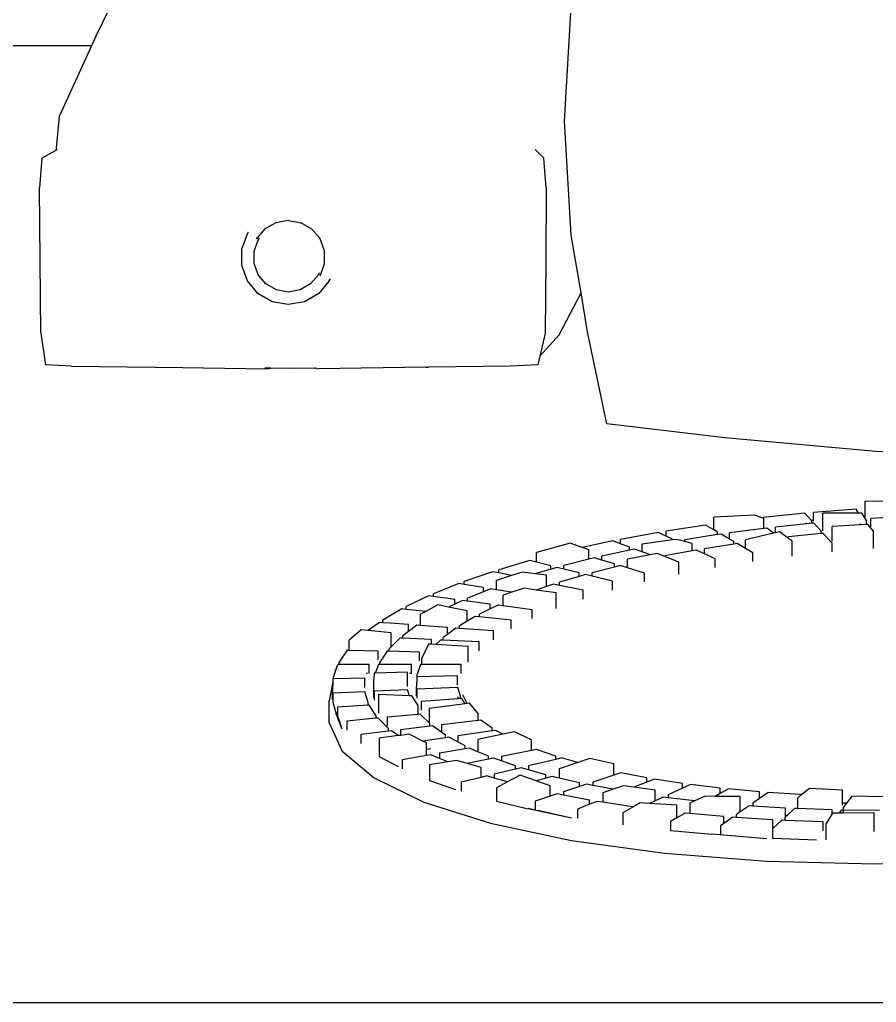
# Model space of a CAD drawing. Header units: millimetres. Extents: x -650 to 3773, y 316 to 2389.
# Drawn here: x 556.96 to 581.03, y 577.5 to 605.11 of the extents above; entities that cross this region are included whole.
import ezdxf

# ---------------------------------------------------------------- set-up
doc = ezdxf.new("R2010")
doc.units = ezdxf.units.MM

# ---------------------------------------------------------------- blocks, each defined once
blk = doc.blocks.new('A$C1e894cf7')
for p, q in [((565.711, 41.297), (565.711, 113.142)), ((561.816, 92.304), (561.741, 95.403)), ((550.277, 93.917), (550.229, 92.337)), ((551.641, 93.078), (551.626, 92.034)), ((552.054, 93.292), (552.117, 92.194)), ((559.932, 92.606), (559.92, 91.66)), ((550.229, 92.337), (549.847, 88.09)), ((552.468, 92.268), (552.28, 92.108)), ((552.958, 92.268), (552.468, 92.268)), ((560.323, 92.437), (560.311, 91.42)), ((560.577, 92.292), (560.384, 92.292)), ((560.384, 92.292), (560.394, 91.42)), ((560.577, 92.298), (560.577, 92.292)), ((560.913, 92.292), (560.577, 92.292)), ((561.741, 89.27), (561.816, 92.304)), ((552.068, 92.034), (551.626, 92.034)), ((552.07, 92.007), (551.963, 91.941)), ((552.068, 92.034), (552.07, 92.007)), ((552.077, 92.034), (552.068, 92.034)), ((552.174, 92.071), (552.07, 92.007)), ((552.361, 92.194), (552.117, 92.194)), ((552.282, 92.071), (552.174, 92.071)), ((552.28, 92.108), (552.282, 92.071)), ((552.282, 92.071), (552.292, 91.905)), ((551.963, 91.845), (551.851, 91.782)), ((551.851, 91.782), (551.946, 90.587)), ((551.963, 91.845), (551.962, 90.841)), ((551.963, 91.941), (551.963, 91.845)), ((552.292, 91.905), (552.258, 91.905)), ((552.292, 91.893), (552.27, 91.881)), ((552.292, 91.905), (552.292, 91.893)), ((552.292, 91.893), (552.338, 91.107)), ((559.92, 91.66), (560.114, 91.513)), ((560.114, 91.513), (560.112, 91.4)), ((560.114, 91.513), (560.238, 91.42)), ((560.238, 91.42), (560.311, 91.42)), ((560.311, 91.42), (560.31, 91.365)), ((560.326, 91.42), (560.394, 91.42)), ((560.394, 91.42), (560.395, 91.301)), ((559.748, 91.4), (559.702, 90.471)), ((560.112, 91.4), (559.748, 91.4)), ((560.169, 91.4), (560.112, 91.4)), ((560.31, 91.365), (560.395, 91.301)), ((560.395, 91.301), (560.398, 91.113)), ((552.754, 91.107), (552.338, 91.107)), ((552.808, 91.112), (552.532, 90.858)), ((552.532, 90.858), (552.538, 90.8)), ((553.053, 91.112), (552.808, 91.112)), ((560.304, 91.104), (560.268, 90.13)), ((560.412, 91.104), (560.304, 91.104)), ((560.398, 91.113), (560.412, 91.104)), ((560.412, 91.104), (560.696, 90.925)), ((560.637, 90.852), (560.597, 89.773)), ((560.892, 90.852), (560.637, 90.852)), ((560.696, 90.925), (561.147, 90.925)), ((552.167, 90.587), (551.946, 90.587)), ((552.466, 90.841), (551.962, 90.841)), ((552.167, 90.587), (552.171, 90.525)), ((552.19, 90.587), (552.167, 90.587)), ((552.469, 90.8), (552.244, 90.593)), ((552.244, 90.593), (552.25, 90.535)), ((552.538, 90.8), (552.469, 90.8)), ((552.538, 90.8), (552.634, 89.876)), ((561.095, 89.429), (561.141, 90.664)), ((552.171, 90.525), (551.969, 90.339)), ((551.969, 90.339), (552.09, 89.167)), ((552.182, 90.535), (552.171, 90.525)), ((552.25, 90.535), (552.182, 90.535)), ((552.266, 90.388), (552.238, 90.363)), ((552.25, 90.535), (552.266, 90.388)), ((552.266, 90.388), (552.356, 89.514)), ((559.702, 90.471), (559.903, 90.217)), ((559.867, 90.217), (559.811, 89.313)), ((559.903, 90.217), (559.867, 90.217)), ((559.903, 90.217), (559.972, 90.13)), ((559.972, 90.13), (560.268, 90.13)), ((560.268, 90.13), (560.265, 90.053)), ((560.265, 90.053), (560.453, 89.849)), ((552.674, 89.876), (552.486, 89.632)), ((552.674, 89.876), (552.634, 89.876)), ((552.754, 89.98), (552.674, 89.876)), ((553.175, 89.98), (552.754, 89.98)), ((560.253, 89.798), (560.195, 88.874)), ((560.45, 89.798), (560.253, 89.798)), ((560.45, 89.798), (560.453, 89.849)), ((560.5, 89.798), (560.45, 89.798)), ((560.453, 89.849), (560.5, 89.798)), ((560.5, 89.798), (560.522, 89.773)), ((560.522, 89.773), (560.597, 89.773)), ((560.597, 89.773), (560.594, 89.695)), ((552.514, 89.514), (552.356, 89.514)), ((552.486, 89.632), (552.514, 89.514)), ((552.514, 89.514), (552.527, 89.457)), ((560.594, 89.695), (560.829, 89.44)), ((552.114, 89.192), (552.105, 89.167)), ((552.395, 89.192), (552.114, 89.192)), ((552.527, 89.457), (552.385, 89.271)), ((552.385, 89.271), (552.395, 89.192)), ((552.395, 89.192), (552.52, 88.22)), ((552.527, 89.457), (552.713, 88.676)), ((559.811, 89.313), (559.983, 89.067)), ((560.581, 89.44), (560.517, 88.415)), ((560.829, 89.44), (560.581, 89.44)), ((560.829, 89.44), (560.839, 89.429)), ((560.839, 89.429), (561.095, 89.429)), ((561.117, 89.27), (560.988, 87.724)), ((561.117, 89.27), (561.012, 88.054)), ((561.521, 86.398), (561.741, 89.27)), ((552.105, 89.167), (552.022, 88.924)), ((552.022, 88.924), (552.079, 87.783)), ((552.105, 89.167), (552.09, 89.167)), ((559.792, 89.067), (559.714, 88.196)), ((559.983, 89.067), (559.792, 89.067)), ((559.983, 89.067), (560.118, 88.874)), ((552.957, 88.676), (552.713, 88.676)), ((552.957, 88.676), (552.819, 88.44)), ((553.075, 88.878), (552.957, 88.676)), ((553.32, 88.878), (553.075, 88.878)), ((560.118, 88.874), (560.195, 88.874)), ((560.195, 88.874), (560.189, 88.774)), ((560.189, 88.774), (560.361, 88.527)), ((552.819, 88.44), (552.835, 88.341)), ((559.925, 88.527), (559.923, 87.823)), ((560.361, 88.527), (559.925, 88.527)), ((560.361, 88.527), (560.44, 88.415)), ((560.44, 88.415), (560.517, 88.415)), ((560.517, 88.415), (560.511, 88.314)), ((549.847, 88.09), (549.458, 84.776)), ((552.691, 88.22), (552.52, 88.22)), ((552.691, 88.22), (552.554, 87.985)), ((552.761, 88.341), (552.691, 88.22)), ((552.835, 88.341), (552.761, 88.341)), ((552.835, 88.341), (552.963, 87.517)), ((559.714, 88.196), (559.846, 87.959)), ((560.511, 88.314), (560.684, 88.067)), ((552.496, 87.885), (552.436, 87.783)), ((552.569, 87.885), (552.496, 87.885)), ((552.554, 87.985), (552.569, 87.885)), ((552.569, 87.885), (552.711, 86.969)), ((553.244, 87.816), (553.106, 87.517)), ((553.49, 87.816), (553.244, 87.816)), ((559.689, 87.959), (559.59, 87.127)), ((559.846, 87.959), (559.689, 87.959)), ((559.846, 87.959), (559.923, 87.823)), ((559.923, 87.823), (559.921, 87.54)), ((560.492, 88.067), (560.405, 87.104)), ((560.684, 88.067), (560.492, 88.067)), ((560.684, 88.067), (560.751, 87.971)), ((560.751, 87.971), (561.005, 87.971)), ((561.005, 87.971), (560.984, 87.729)), ((561.005, 87.971), (561.007, 87.971)), ((552.436, 87.783), (552.079, 87.783)), ((552.436, 87.783), (552.299, 87.547)), ((552.299, 87.547), (552.47, 86.444)), ((559.921, 87.54), (560.05, 87.253)), ((560.883, 86.565), (560.988, 87.724)), ((553.106, 87.517), (552.963, 87.517)), ((553.106, 87.517), (553.002, 87.29)), ((553.002, 87.29), (553.024, 87.17)), ((552.817, 87.17), (552.763, 86.969)), ((553.024, 87.17), (552.817, 87.17)), ((553.024, 87.17), (553.165, 86.406)), ((559.59, 87.127), (559.693, 86.902)), ((560.05, 87.253), (559.96, 86.504)), ((560.05, 87.253), (560.116, 87.104)), ((560.116, 87.104), (560.405, 87.104)), ((560.405, 87.104), (560.394, 86.982)), ((552.763, 86.969), (552.701, 86.743)), ((552.701, 86.743), (552.718, 86.624)), ((552.763, 86.969), (552.711, 86.969)), ((553.346, 86.8), (553.184, 86.406)), ((553.681, 86.8), (553.346, 86.8)), ((559.559, 86.902), (559.439, 86.116)), ((559.693, 86.902), (559.559, 86.902)), ((559.693, 86.902), (559.877, 86.504)), ((560.166, 86.745), (560.123, 85.972)), ((560.527, 86.745), (560.166, 86.745)), ((560.394, 86.982), (560.527, 86.745)), ((560.527, 86.745), (560.627, 86.565)), ((552.612, 86.444), (552.47, 86.444)), ((552.612, 86.444), (552.508, 86.218)), ((552.695, 86.624), (552.612, 86.444)), ((552.718, 86.624), (552.695, 86.624)), ((552.718, 86.624), (552.837, 85.771)), ((559.877, 86.504), (559.96, 86.504)), ((559.96, 86.504), (559.943, 86.362)), ((560.627, 86.565), (560.883, 86.565)), ((552.508, 86.218), (552.702, 85.162)), ((553.184, 86.406), (553.095, 86.19)), ((553.095, 86.19), (553.134, 85.992)), ((553.184, 86.406), (553.165, 86.406)), ((559.943, 86.362), (560.047, 86.137)), ((561.162, 83.783), (561.521, 86.398)), ((553.134, 85.992), (553.052, 85.771)), ((553.134, 85.992), (553.26, 85.353)), ((559.403, 85.905), (559.264, 85.17)), ((559.521, 85.905), (559.403, 85.905)), ((559.439, 86.116), (559.521, 85.905)), ((559.521, 85.905), (559.666, 85.532)), ((559.752, 86.137), (559.666, 85.532)), ((560.047, 86.137), (559.752, 86.137)), ((560.047, 86.137), (560.123, 85.972)), ((560.123, 85.972), (560.108, 85.709)), ((553.052, 85.771), (552.837, 85.771)), ((553.052, 85.771), (552.972, 85.555)), ((553.648, 85.839), (553.5, 85.353)), ((553.894, 85.839), (553.648, 85.839)), ((560.108, 85.709), (560.237, 85.484)), ((552.921, 85.417), (552.826, 85.162)), ((553.002, 85.417), (552.921, 85.417)), ((552.972, 85.555), (553.002, 85.417)), ((553.002, 85.417), (553.172, 84.634)), ((553.5, 85.353), (553.26, 85.353)), ((553.5, 85.353), (553.438, 85.149)), ((559.666, 85.532), (559.625, 85.247)), ((560.214, 85.484), (560.088, 84.668)), ((560.237, 85.484), (560.214, 85.484)), ((560.237, 85.484), (560.387, 85.222)), ((552.826, 85.162), (552.702, 85.162)), ((552.826, 85.162), (552.745, 84.946)), ((553.438, 85.149), (553.478, 84.992)), ((559.264, 85.17), (559.328, 84.974)), ((559.625, 85.247), (559.725, 84.958)), ((560.387, 85.222), (560.725, 85.222)), ((549.458, 84.776), (546.866, 84.233)), ((552.745, 84.946), (552.932, 84.085)), ((553.39, 84.992), (553.281, 84.634)), ((553.478, 84.992), (553.39, 84.992)), ((553.478, 84.992), (553.637, 84.364)), ((553.88, 84.94), (553.736, 84.364)), ((554.126, 84.94), (553.88, 84.94)), ((559.013, 84.974), (558.861, 84.297)), ((559.328, 84.974), (559.013, 84.974)), ((559.328, 84.974), (559.523, 84.384)), ((559.725, 84.958), (559.616, 84.384)), ((559.725, 84.958), (559.826, 84.668)), ((553.281, 84.634), (553.172, 84.634)), ((553.281, 84.634), (553.219, 84.431)), ((559.826, 84.668), (560.088, 84.668)), ((560.088, 84.668), (560.064, 84.505)), ((560.064, 84.505), (560.146, 84.294)), ((546.866, 84.233), (545.776, 84.051)), ((552.998, 84.274), (552.932, 84.085)), ((553.259, 84.274), (552.998, 84.274)), ((553.219, 84.431), (553.259, 84.274)), ((553.259, 84.274), (553.438, 83.568)), ((553.736, 84.364), (553.637, 84.364)), ((553.736, 84.364), (553.689, 84.175)), ((558.861, 84.297), (558.974, 83.961)), ((559.523, 84.384), (559.616, 84.384)), ((559.616, 84.384), (559.582, 84.204)), ((560.027, 84.294), (559.887, 83.561)), ((560.146, 84.294), (560.027, 84.294)), ((560.146, 84.294), (560.278, 83.953)), ((545.776, 84.051), (544.156, 83.779)), ((546.958, 83.437), (545.776, 84.051)), ((552.932, 84.085), (552.812, 83.742)), ((553.645, 84.001), (553.537, 83.568)), ((553.74, 84.001), (553.645, 84.001)), ((553.689, 84.175), (553.74, 84.001)), ((553.74, 84.001), (553.903, 83.448)), ((554.13, 84.109), (553.994, 83.448)), ((554.377, 84.109), (554.13, 84.109)), ((558.974, 83.961), (558.844, 83.505)), ((558.974, 83.961), (559.15, 83.438)), ((559.54, 84.008), (559.407, 83.438)), ((559.646, 84.008), (559.54, 84.008)), ((559.582, 84.204), (559.646, 84.008)), ((559.646, 84.008), (559.794, 83.561)), ((560.278, 83.953), (560.533, 83.953)), ((540.948, 83.59), (537.739, 83.779)), ((544.156, 83.779), (540.948, 83.59)), ((552.812, 83.742), (553.073, 82.802)), ((560.54, 83.783), (560.269, 82.57)), ((560.54, 83.783), (560.323, 82.834)), ((560.678, 81.506), (561.162, 83.783)), ((547.551, 82.897), (546.958, 83.437)), ((553.537, 83.568), (553.438, 83.568)), ((553.537, 83.568), (553.489, 83.378)), ((553.994, 83.448), (553.903, 83.448)), ((553.994, 83.448), (553.959, 83.274)), ((558.844, 83.505), (558.883, 83.344)), ((559.15, 83.438), (559.407, 83.438)), ((559.407, 83.438), (559.362, 83.242)), ((559.794, 83.561), (559.887, 83.561)), ((559.887, 83.561), (559.853, 83.381)), ((553.446, 83.204), (553.345, 82.802)), ((553.54, 83.204), (553.446, 83.204)), ((553.489, 83.378), (553.54, 83.204)), ((553.54, 83.204), (553.669, 82.767)), ((553.959, 83.274), (554.024, 83.083)), ((554.206, 83.353), (554.125, 82.791)), ((554.643, 83.353), (554.206, 83.353)), ((558.793, 83.344), (558.603, 82.797)), ((558.883, 83.344), (558.793, 83.344)), ((558.883, 83.344), (559.067, 82.58)), ((559.362, 83.242), (559.412, 83.063)), ((559.631, 83.184), (559.489, 82.79)), ((559.918, 83.184), (559.631, 83.184)), ((559.853, 83.381), (559.918, 83.184)), ((559.918, 83.184), (560.055, 82.766)), ((541.992, 83.004), (541.75, 82.761)), ((542.826, 83.075), (541.992, 83.004)), ((542.826, 83.075), (544.866, 83.063)), ((544.866, 83.063), (546.906, 83.048)), ((546.906, 83.048), (547.551, 82.897)), ((547.551, 82.897), (547.797, 82.84)), ((553.708, 83.083), (553.669, 82.767)), ((554.024, 83.083), (553.708, 83.083)), ((554.024, 83.083), (554.125, 82.791)), ((559.315, 83.063), (559.178, 82.58)), ((559.412, 83.063), (559.315, 83.063)), ((559.412, 83.063), (559.489, 82.79)), ((547.797, 82.84), (547.836, 82.072)), ((553.345, 82.802), (553.073, 82.802)), ((553.345, 82.802), (553.298, 82.613)), ((553.298, 82.613), (553.554, 81.742)), ((553.669, 82.767), (553.624, 82.403)), ((554.125, 82.791), (554.077, 82.453)), ((554.677, 82.678), (554.568, 81.86)), ((554.924, 82.678), (554.677, 82.678)), ((558.334, 82.656), (558.108, 82.181)), ((558.632, 82.656), (558.334, 82.656)), ((558.603, 82.797), (558.632, 82.656)), ((558.632, 82.656), (558.805, 81.816)), ((559.067, 82.58), (559.178, 82.58)), ((559.178, 82.58), (559.117, 82.37)), ((559.489, 82.79), (559.328, 82.343)), ((560.055, 82.766), (560.308, 82.766)), ((560.058, 81.673), (560.269, 82.57)), ((560.308, 82.766), (560.265, 82.58)), ((560.308, 82.766), (560.31, 82.766)), ((553.624, 82.403), (553.718, 82.102)), ((554.077, 82.453), (554.189, 82.108)), ((559.117, 82.37), (559.156, 82.209)), ((559.328, 82.343), (559.517, 81.985)), ((547.836, 82.072), (547.86, 79.763)), ((553.718, 82.102), (553.645, 81.742)), ((553.718, 82.102), (553.853, 81.674)), ((554.189, 82.108), (554.117, 81.674)), ((554.189, 82.108), (554.269, 81.86)), ((554.97, 82.09), (554.879, 81.201)), ((555.218, 82.09), (554.97, 82.09)), ((558.108, 82.181), (558.177, 81.857)), ((559.067, 82.209), (558.929, 81.816)), ((559.156, 82.209), (559.067, 82.209)), ((559.156, 82.209), (559.3, 81.614)), ((553.645, 81.742), (553.554, 81.742)), ((553.645, 81.742), (553.609, 81.568)), ((554.568, 81.86), (554.269, 81.86)), ((554.568, 81.86), (554.55, 81.721)), ((558.177, 81.857), (558.07, 81.659)), ((558.177, 81.857), (558.328, 81.149)), ((558.805, 81.816), (558.929, 81.816)), ((558.929, 81.816), (558.851, 81.592)), ((559.517, 81.985), (559.411, 81.614)), ((559.517, 81.985), (559.681, 81.673)), ((553.609, 81.568), (553.882, 80.773)), ((554.117, 81.674), (553.853, 81.674)), ((554.117, 81.674), (554.09, 81.516)), ((554.09, 81.516), (554.173, 81.311)), ((554.521, 81.503), (554.436, 80.862)), ((554.656, 81.503), (554.521, 81.503)), ((554.55, 81.721), (554.656, 81.503)), ((554.656, 81.503), (554.802, 81.201)), ((555.272, 81.591), (555.202, 80.639)), ((555.521, 81.591), (555.272, 81.591)), ((558.009, 81.559), (557.782, 81.237)), ((558.085, 81.559), (558.009, 81.559)), ((558.07, 81.659), (558.085, 81.559)), ((558.085, 81.559), (558.226, 80.586)), ((558.851, 81.592), (558.88, 81.45)), ((559.3, 81.614), (559.411, 81.614)), ((559.411, 81.614), (559.35, 81.403)), ((559.681, 81.673), (560.058, 81.673)), ((560.083, 79.639), (560.678, 81.506)), ((554.056, 81.311), (553.967, 80.773)), ((554.173, 81.311), (554.056, 81.311)), ((554.173, 81.311), (554.355, 80.862)), ((554.879, 81.201), (554.802, 81.201)), ((554.879, 81.201), (554.866, 81.081)), ((555.583, 81.188), (555.534, 80.179)), ((555.832, 81.188), (555.583, 81.188)), ((557.782, 81.237), (557.791, 81.164)), ((558.796, 81.45), (558.667, 81.149)), ((558.88, 81.45), (558.796, 81.45)), ((558.88, 81.45), (559.003, 80.856)), ((559.116, 81.242), (559.003, 80.856)), ((559.177, 81.242), (559.116, 81.242)), ((559.176, 81.245), (559.177, 81.242)), ((559.389, 81.242), (559.177, 81.242)), ((559.35, 81.403), (559.389, 81.242)), ((559.389, 81.242), (559.524, 80.682)), ((554.866, 81.081), (555.002, 80.851)), ((557.594, 81.159), (557.303, 80.917)), ((557.303, 80.917), (557.312, 80.854)), ((557.786, 81.159), (557.594, 81.159)), ((557.791, 81.164), (557.786, 81.159)), ((557.791, 81.159), (557.786, 81.159)), ((557.791, 81.164), (557.791, 81.159)), ((557.791, 81.159), (557.914, 80.132)), ((558.328, 81.149), (558.667, 81.149)), ((558.667, 81.149), (558.565, 80.914)), ((558.565, 80.914), (558.586, 80.793)), ((553.967, 80.773), (553.882, 80.773)), ((553.967, 80.773), (553.94, 80.616)), ((554.436, 80.862), (554.355, 80.862)), ((554.436, 80.862), (554.417, 80.723)), ((554.417, 80.723), (554.523, 80.505)), ((554.712, 80.851), (554.606, 80.333)), ((555.002, 80.851), (554.712, 80.851)), ((555.002, 80.851), (555.128, 80.639)), ((555.202, 80.639), (555.128, 80.639)), ((555.202, 80.639), (555.194, 80.539)), ((555.71, 80.885), (555.656, 79.974)), ((556.149, 80.885), (555.71, 80.885)), ((556.469, 80.683), (556.22, 80.683)), ((556.22, 80.683), (556.22, 79.581)), ((557.106, 80.667), (556.859, 80.589)), ((557.312, 80.854), (557.068, 80.735)), ((557.177, 80.667), (557.106, 80.667)), ((557.32, 80.797), (557.174, 80.701)), ((557.174, 80.701), (557.177, 80.667)), ((557.177, 80.667), (557.18, 80.611)), ((557.312, 80.854), (557.32, 80.797)), ((557.32, 80.797), (557.458, 79.788)), ((558.507, 80.793), (558.395, 80.586)), ((558.586, 80.793), (558.507, 80.793)), ((558.586, 80.793), (558.712, 80.071)), ((559.003, 80.856), (558.917, 80.565)), ((559.524, 80.682), (559.778, 80.682)), ((553.94, 80.616), (554.228, 79.904)), ((554.388, 80.505), (554.309, 79.904)), ((554.523, 80.505), (554.388, 80.505)), ((554.523, 80.505), (554.606, 80.333)), ((555.194, 80.539), (555.373, 80.299)), ((556.79, 80.583), (556.54, 80.583)), ((556.54, 80.583), (556.567, 79.448)), ((556.79, 80.583), (556.791, 80.579)), ((556.859, 80.589), (556.913, 79.438)), ((557.18, 80.611), (557.127, 80.594)), ((557.18, 80.611), (557.254, 79.556)), ((558.226, 80.586), (558.395, 80.586)), ((558.395, 80.586), (558.262, 80.342)), ((558.917, 80.565), (558.957, 80.305)), ((559.474, 79.799), (559.727, 80.521)), ((554.606, 80.333), (554.543, 80.029)), ((555.176, 80.299), (555.12, 79.542)), ((555.373, 80.299), (555.176, 80.299)), ((555.373, 80.299), (555.463, 80.179)), ((555.534, 80.179), (555.463, 80.179)), ((555.534, 80.179), (555.531, 80.099)), ((555.531, 80.099), (555.656, 79.974)), ((557.914, 80.132), (558.122, 80.132)), ((558.122, 80.132), (557.944, 79.88)), ((558.2, 80.242), (558.122, 80.132)), ((558.277, 80.242), (558.2, 80.242)), ((558.262, 80.342), (558.277, 80.242)), ((558.277, 80.242), (558.368, 79.611)), ((558.957, 80.305), (558.855, 80.071)), ((558.957, 80.305), (559.034, 79.799)), ((554.309, 79.904), (554.228, 79.904)), ((554.309, 79.904), (554.29, 79.764)), ((554.543, 80.029), (554.724, 79.689)), ((555.519, 79.851), (555.479, 79.044)), ((555.649, 79.851), (555.519, 79.851)), ((555.649, 79.851), (555.644, 79.768)), ((555.656, 79.974), (555.649, 79.851)), ((557.944, 79.88), (557.953, 79.802)), ((558.589, 79.831), (558.606, 79.714)), ((558.712, 80.071), (558.855, 80.071)), ((558.855, 80.071), (558.753, 79.835)), ((558.753, 79.835), (558.774, 79.714)), ((547.861, 79.704), (547.86, 79.763)), ((547.861, 79.704), (547.908, 76.676)), ((554.29, 79.764), (554.591, 79.14)), ((554.724, 79.689), (554.668, 79.14)), ((554.724, 79.689), (554.802, 79.542)), ((555.12, 79.542), (554.802, 79.542)), ((555.12, 79.542), (555.113, 79.441)), ((555.644, 79.768), (556.044, 79.581)), ((556.22, 79.581), (556.044, 79.581)), ((556.22, 79.581), (556.22, 79.546)), ((556.22, 79.546), (556.497, 79.448)), ((557.254, 79.556), (557.505, 79.556)), ((557.458, 79.788), (557.84, 79.788)), ((557.879, 79.802), (557.613, 79.53)), ((557.613, 79.53), (557.618, 79.475)), ((557.953, 79.802), (557.879, 79.802)), ((557.953, 79.802), (558.051, 78.977)), ((558.368, 79.611), (558.174, 79.22)), ((558.419, 79.714), (558.368, 79.611)), ((558.606, 79.714), (558.419, 79.714)), ((558.774, 79.714), (558.606, 79.714)), ((558.774, 79.714), (558.893, 79.031)), ((559.034, 79.799), (559.474, 79.799)), ((559.399, 78.238), (560.083, 79.639)), ((555.113, 79.441), (555.29, 79.202)), ((555.867, 79.513), (555.847, 78.661)), ((556.116, 79.513), (555.867, 79.513)), ((556.469, 79.287), (556.22, 79.287)), ((556.22, 79.287), (556.22, 78.395)), ((556.469, 79.287), (556.469, 79.24)), ((556.567, 79.448), (556.497, 79.448)), ((556.567, 79.448), (556.567, 79.435)), ((556.567, 79.435), (556.844, 79.428)), ((557.094, 79.428), (556.844, 79.428)), ((556.913, 79.438), (557.163, 79.438)), ((557.102, 79.295), (557.099, 79.23)), ((557.37, 79.475), (557.102, 79.295)), ((557.618, 79.475), (557.37, 79.475)), ((557.618, 79.475), (557.699, 78.608)), ((554.668, 79.14), (554.591, 79.14)), ((554.668, 79.14), (554.656, 79.019)), ((554.656, 79.019), (554.968, 78.487)), ((555.095, 79.202), (555.057, 78.692)), ((555.29, 79.202), (555.095, 79.202)), ((555.29, 79.202), (555.408, 79.044)), ((555.479, 79.044), (555.408, 79.044)), ((555.479, 79.044), (555.476, 78.964)), ((556.823, 79.173), (556.435, 79.173)), ((556.435, 79.173), (556.463, 78.272)), ((556.823, 79.173), (556.823, 79.166)), ((557.099, 79.23), (556.925, 79.176)), ((556.925, 79.176), (556.969, 78.236)), ((557.099, 79.23), (557.063, 78.361)), ((558.051, 78.977), (558.209, 78.977)), ((558.174, 79.22), (558.209, 78.977)), ((558.209, 78.977), (558.217, 78.915)), ((558.893, 79.031), (559.146, 79.031)), ((555.049, 78.703), (555.057, 78.692)), ((555.327, 78.716), (555.266, 78.073)), ((555.712, 78.716), (555.327, 78.716)), ((555.476, 78.964), (555.777, 78.661)), ((558.217, 78.915), (558.081, 78.724)), ((558.081, 78.724), (558.09, 78.647)), ((558.217, 78.915), (558.292, 78.384)), ((558.8, 78.384), (559.088, 78.911)), ((555.042, 78.487), (554.968, 78.487)), ((555.042, 78.487), (555.034, 78.386)), ((555.057, 78.692), (555.042, 78.487)), ((555.847, 78.661), (555.777, 78.661)), ((555.847, 78.661), (555.846, 78.602)), ((555.846, 78.602), (556.15, 78.395)), ((557.699, 78.608), (557.951, 78.608)), ((558.017, 78.647), (557.724, 78.35)), ((558.09, 78.647), (558.017, 78.647)), ((558.09, 78.647), (558.183, 77.864)), ((555.034, 78.386), (555.266, 78.073)), ((555.84, 78.348), (555.82, 77.54)), ((556.089, 78.348), (555.84, 78.348)), ((556.22, 78.395), (556.15, 78.395)), ((556.22, 78.395), (556.22, 78.359)), ((556.22, 78.359), (556.463, 78.272)), ((556.463, 78.272), (556.464, 78.236)), ((556.464, 78.236), (556.629, 78.227)), ((557.15, 78.227), (556.629, 78.227)), ((556.969, 78.236), (557.219, 78.236)), ((557.063, 78.361), (557.589, 78.361)), ((557.657, 78.295), (557.356, 78.099)), ((557.729, 78.295), (557.657, 78.295)), ((557.724, 78.35), (557.729, 78.295)), ((557.729, 78.295), (557.806, 77.471)), ((558.292, 78.384), (558.8, 78.384)), ((558.649, 77.342), (559.399, 78.238)), ((555.266, 78.073), (555.246, 77.872)), ((555.246, 77.872), (555.538, 77.54)), ((556.469, 78.1), (556.22, 78.1)), ((556.22, 78.1), (556.22, 77.254)), ((556.469, 78.051), (556.469, 78.011)), ((556.851, 77.975), (556.601, 77.975)), ((556.601, 77.975), (556.621, 77.097)), ((556.851, 77.975), (556.851, 77.97)), ((557.288, 78.067), (556.981, 77.974)), ((556.981, 77.974), (557.022, 77.079)), ((557.358, 78.067), (557.288, 78.067)), ((557.356, 78.099), (557.358, 78.067)), ((557.358, 78.067), (557.418, 77.209)), ((558.183, 77.864), (558.436, 77.864)), ((555.82, 77.54), (555.538, 77.54)), ((555.82, 77.54), (555.819, 77.482)), ((555.819, 77.482), (556.15, 77.254)), ((558.034, 77.342), (557.601, 77.177)), ((558.034, 77.342), (557.692, 77.224)), ((557.806, 77.471), (558.058, 77.471)), ((557.855, 76.972), (558.649, 77.342)), ((556.22, 77.254), (556.15, 77.254)), ((556.22, 77.254), (556.22, 77.218)), ((556.426, 77.143), (556.22, 77.218)), ((556.434, 77.134), (556.426, 77.143)), ((556.426, 77.143), (556.472, 77.126)), ((556.434, 77.134), (556.472, 77.126)), ((556.472, 77.126), (556.552, 77.097)), ((556.621, 77.097), (556.552, 77.097)), ((556.621, 77.097), (556.622, 77.083)), ((556.622, 77.083), (556.702, 77.08)), ((556.702, 77.08), (557.243, 76.972)), ((556.702, 77.08), (556.953, 77.071)), ((556.953, 77.08), (556.955, 77.08)), ((557.204, 77.071), (556.953, 77.071)), ((557.022, 77.079), (557.273, 77.079)), ((557.273, 77.079), (557.601, 77.177)), ((557.418, 77.209), (557.65, 77.209)), ((557.65, 77.209), (557.557, 77.177)), ((557.65, 77.209), (557.669, 77.209)), ((544.597, 76.847), (544.259, 76.724)), ((544.956, 76.847), (544.597, 76.847)), ((545.294, 76.724), (544.956, 76.847)), ((545.44, 76.977), (545.376, 77.013)), ((545.44, 76.977), (545.793, 76.681)), ((557.855, 76.972), (557.243, 76.972)), ((543.984, 76.493), (543.804, 76.184)), ((544.242, 76.71), (543.984, 76.493)), ((544.259, 76.724), (544.242, 76.71)), ((545.264, 76.673), (545.202, 76.708)), ((545.294, 76.724), (545.239, 76.755)), ((545.264, 76.673), (545.524, 76.455)), ((545.793, 76.681), (546.023, 76.282)), ((547.893, 76.613), (547.894, 76.572)), ((547.894, 76.572), (547.908, 76.676)), ((547.894, 76.572), (547.897, 75.887)), ((545.524, 76.455), (545.693, 76.162)), ((546.023, 76.282), (546.103, 75.828)), ((543.748, 75.863), (543.78, 76.048)), ((543.78, 76.048), (543.805, 76.182)), ((543.805, 76.182), (543.804, 76.184)), ((545.693, 76.162), (545.752, 75.828)), ((543.747, 75.859), (543.742, 75.828)), ((543.742, 75.828), (543.805, 75.474)), ((543.747, 75.859), (543.748, 75.863)), ((545.752, 75.828), (545.693, 75.495)), ((546.103, 75.828), (546.023, 75.374)), ((547.897, 75.887), (547.894, 75.34)), ((543.805, 75.474), (543.984, 75.163)), ((545.693, 75.495), (545.524, 75.201)), ((543.984, 75.163), (544.259, 74.932)), ((545.524, 75.201), (545.264, 74.983)), ((546.023, 75.374), (545.793, 74.976)), ((547.871, 72.853), (547.908, 75.229)), ((547.894, 75.34), (547.893, 75.164)), ((547.908, 75.229), (547.894, 75.34)), ((544.259, 74.932), (544.202, 74.965)), ((544.289, 74.983), (544.231, 75.017)), ((544.607, 74.868), (544.289, 74.983)), ((544.946, 74.868), (544.607, 74.868)), ((545.238, 74.974), (544.946, 74.868)), ((545.264, 74.983), (545.238, 74.974)), ((545.793, 74.976), (545.44, 74.679)), ((544.113, 74.679), (544.055, 74.713)), ((544.546, 74.522), (544.113, 74.679)), ((545.44, 74.679), (545.007, 74.522)), ((545.007, 74.522), (544.546, 74.522)), ((547.861, 72.088), (547.871, 72.853)), ((547.836, 69.733), (547.861, 72.088)), ((536.34, 71.479), (538.564, 70.423)), ((538.564, 70.423), (538.831, 70.301)), ((538.831, 70.301), (538.831, 67.725)), ((538.831, 70.301), (540.818, 69.388)), ((547.836, 69.733), (547.797, 69.002)), ((540.818, 69.388), (541.701, 69.31)), ((541.75, 69.331), (541.773, 69.292)), ((541.701, 69.31), (541.773, 69.292)), ((541.773, 69.292), (541.992, 68.904)), ((541.992, 68.904), (542.826, 68.835)), ((544.866, 68.852), (542.826, 68.835)), ((546.906, 68.872), (544.866, 68.852)), ((546.906, 68.872), (547.797, 69.002))]:
    blk.add_line(p, q)

msp = doc.modelspace()

# ---------------------------------------------------------------- block references
at = {"rotation": 270}
msp.add_blockref('A$C1e894cf7', (488.682, 1143.208), dxfattribs=at)

doc.saveas('drawing.dxf')
